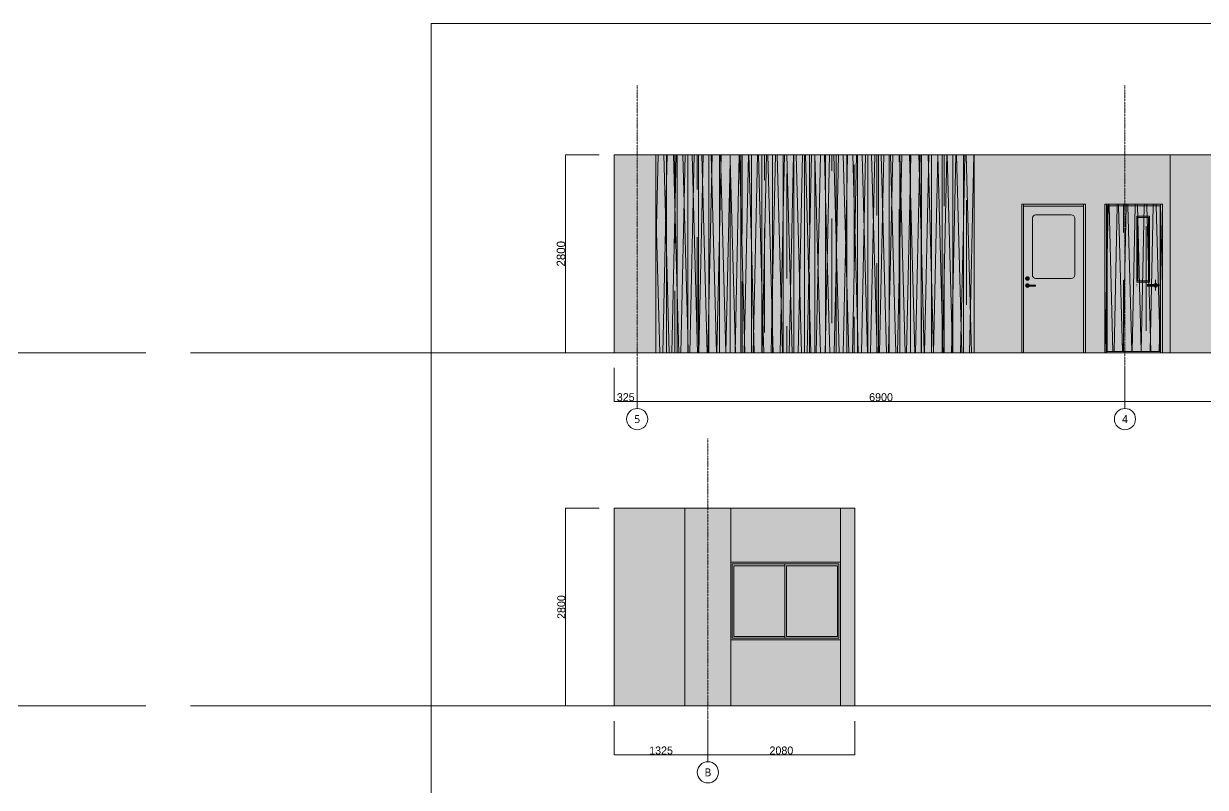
# Model space of a CAD drawing. Header units: millimetres. Extents: x -376000 to 292178, y -193032 to 188048.
# Drawn here: x -275866 to -259148, y -157459 to -146650 of the extents above; entities that cross this region are included whole.
import ezdxf

# ---------------------------------------------------------------- set-up
doc = ezdxf.new("R2010")
doc.units = ezdxf.units.MM
doc.header["$PDMODE"] = 1
doc.header["$PDSIZE"] = -2
doc.linetypes.add('ラインタイプ-6', pattern=[5.291531, 3.175, -1.058062, 0.352704, -0.705764])
doc.linetypes.add('芯', pattern=[3.174919, 1.905, -0.634837, 0.211623, -0.423459])
for name, color, linetype, lineweight in [('00_一般', 7, 'Continuous', 5), ('02_既存平面-内部建具・サッシ', 7, 'Continuous', 18), ('07_文字・記号', 7, 'Continuous', 9), ('_平面図（新設） (2D)', 7, 'Continuous', 5), ('一般', 7, 'Continuous', 5), ('寸法', 7, 'Continuous', 5)]:
    doc.layers.add(name, color=color, linetype=linetype, lineweight=lineweight)
for name, color, linetype, lineweight, true_color in [('02_0.25', 1, 'Continuous', 25, 0xff0000), ('04_0.10', 7, 'Continuous', 9, 0x0099ff), ('06一点鎖線', 7, 'ラインタイプ-6', 9, 0x9999ff)]:
    doc.layers.add(name, color=color, linetype=linetype, lineweight=lineweight, true_color=true_color)
doc.styles.add('Hiragino Kaku Gothic Pro W3', font='', dxfattribs={"bigfont": 'Hiragino Kaku Gothic Pro W3'})
doc.styles.add('Hiragino Sans W3', font='', dxfattribs={"bigfont": 'Hiragino Sans W3'})
doc.styles.add('Yu Gothic UI Semilight', font='Yu Gothic UI Semilight.ttf')
doc.styles.get('Hiragino Kaku Gothic Pro W3').set_extended_font_data('Hiragino Kaku Gothic Pro W3')
doc.styles.get('Hiragino Sans W3').set_extended_font_data('Hiragino Sans W3')
doc.dimstyles.new('建具表寸法', dxfattribs={"dimtxt": 161.781684, "dimasz": 0.199988, "dimexe": 0, "dimexo": 0.3, "dimgap": 0.005, "dimtad": 1, "dimdsep": 46, "dimtxsty": 'Hiragino Sans W3', "dimblk": 'DOT', "dimblk1": 'DOT', "dimblk2": 'DOT', "dimcen": 0, "dimazin": 0, "dimtfac": 1, "dimtix": 1, "dimtmove": 0, "dimatfit": 0, "dimldrblk": 'VW_FILLEDARROW', "dimfxl": 1, "dimfrac": 2, "dimtolj": 1, "dimarcsym": 0})
pattern_1 = [(91.554305, (0, 0), (129.37061, 153.983275), []), (90, (680.5, 445.5), (317.5, 762), [1481.6667, -673.5948]), (88.757476, (346.78, 21.5), (124.20722, -159.517363), [])]

# ---------------------------------------------------------------- blocks, each defined once
blk = doc.blocks.new('グループ-576')
at = {"layer": '04_0.10', "linetype": 'Continuous', "lineweight": 0, "true_color": 0xf8f8ef}
blk.add_hatch(color=7, dxfattribs=at).paths.add_polyline_path([(-432, 975), (418, 975), (418, -1100), (-432, -1100)])
at = {"layer": '04_0.10', "linetype": 'Continuous', "lineweight": 0, "true_color": 0xd9e6cf}
h = blk.add_hatch(color=254, dxfattribs=at)
edge = h.paths.add_edge_path()
edge.add_arc((243, 0), 50, 270, 360, ccw=False)
edge.add_line((243, -50), (-257, -50))
edge.add_arc((-257, 0), 50, 180, 270, ccw=False)
edge.add_line((-307, 0), (-307, 800))
edge.add_arc((-257, 800), 50, 90, 180, ccw=False)
edge.add_line((-257, 850), (243, 850))
edge.add_arc((243, 800), 50, 0, 90, ccw=False)
edge.add_line((293, 800), (293, 0))
at = {"layer": '04_0.10', "linetype": 'Continuous', "lineweight": 0}
for points in [[(-389, -28), (-388, -28), (-386, -27), (-385, -26), (-383, -26), (-382, -25), (-380, -25), (-378, -25), (-377, -25), (-375, -25), (-373, -25), (-372, -25), (-370, -26), (-369, -26), (-367, -27), (-366, -28), (-364, -28), (-363, -29), (-361, -30), (-360, -31), (-359, -32), (-358, -33), (-357, -35), (-356, -36), (-355, -38), (-354, -39), (-353, -40), (-353, -42), (-352, -44), (-352, -45), (-352, -47), (-352, -48), (-351, -50), (-352, -52), (-352, -53), (-352, -55), (-352, -56), (-353, -58), (-353, -60), (-354, -61), (-355, -63), (-356, -64), (-357, -65), (-358, -67), (-359, -68), (-360, -69), (-361, -70), (-363, -71), (-364, -72), (-366, -72), (-367, -73), (-369, -74), (-370, -74), (-372, -75), (-373, -75), (-375, -75), (-377, -75), (-378, -75), (-380, -75), (-382, -75), (-383, -74), (-385, -74), (-386, -73), (-388, -72), (-389, -72), (-391, -71), (-392, -70), (-393, -69), (-395, -68), (-396, -67), (-397, -65), (-398, -64), (-399, -63), (-399, -61), (-400, -60), (-401, -58), (-401, -56), (-402, -55), (-402, -53), (-402, -52), (-402, -50), (-402, -48), (-402, -47), (-402, -45), (-401, -44), (-401, -42), (-400, -40), (-399, -39), (-399, -38), (-398, -36), (-397, -35), (-396, -33), (-395, -32), (-393, -31), (-392, -30), (-391, -29)], [(-389, -128), (-388, -128), (-386, -127), (-385, -126), (-383, -126), (-382, -125), (-380, -125), (-378, -125), (-377, -125), (-375, -125), (-373, -125), (-372, -125), (-370, -126), (-369, -126), (-367, -127), (-366, -128), (-364, -128), (-363, -129), (-361, -130), (-360, -131), (-359, -132), (-358, -133), (-357, -135), (-356, -136), (-355, -137), (-354, -139), (-353, -140), (-353, -142), (-352, -144), (-352, -145), (-352, -147), (-352, -148), (-351, -150), (-352, -152), (-352, -153), (-352, -155), (-352, -156), (-353, -158), (-353, -160), (-354, -161), (-355, -162), (-356, -164), (-357, -165), (-358, -167), (-359, -168), (-360, -169), (-361, -170), (-363, -171), (-364, -172), (-366, -172), (-367, -173), (-369, -174), (-370, -174), (-372, -175), (-373, -175), (-375, -175), (-377, -175), (-378, -175), (-380, -175), (-382, -175), (-383, -174), (-385, -174), (-386, -173), (-388, -172), (-389, -172), (-391, -171), (-392, -170), (-393, -169), (-395, -168), (-396, -167), (-397, -165), (-398, -164), (-399, -162), (-399, -161), (-400, -160), (-401, -158), (-401, -156), (-402, -155), (-402, -153), (-402, -152), (-402, -150), (-402, -148), (-402, -147), (-402, -145), (-401, -144), (-401, -142), (-400, -140), (-399, -139), (-399, -137), (-398, -136), (-397, -135), (-396, -133), (-395, -132), (-393, -131), (-392, -130), (-391, -129)]]:
    blk.add_hatch(color=254, dxfattribs=at).paths.add_polyline_path(points)
h = blk.add_hatch(color=254, dxfattribs=at)
edge = h.paths.add_edge_path()
edge.add_arc((-384, -150), 7, 89.322, 270.678, ccw=False)
edge.add_line((-384, -143), (-264, -143))
edge.add_line((-264, -143), (-264, -157))
edge.add_line((-264, -157), (-384, -157))
at = {"layer": '04_0.10', "color": 7, "linetype": 'Continuous', "lineweight": 5, "flags": 128}
blk.add_lwpolyline([(-432, 975), (418, 975), (418, -1100), (-432, -1100)], close=True, dxfattribs=at)
at = {"layer": '04_0.10', "color": 251, "flags": 128}
for points in [[(-432, 975), (418, 975), (418, -1100), (-432, -1100)], [(-379, -38), (-374, -38), (-374, -63), (-379, -63)]]:
    blk.add_lwpolyline(points, close=True, dxfattribs=at)
for points in [[(293, 0, -0.414214), (243, -50), (-257, -50, -0.414214), (-307, 0), (-307, 800, -0.414214), (-257, 850), (243, 850, -0.414214), (293, 800)], [(-384, -157, -1.011905), (-384, -143), (-264, -143), (-264, -157)]]:
    blk.add_lwpolyline(points, format="xyb", close=True, dxfattribs=at)
at = {"layer": '04_0.10', "color": 251}
for points in [[(-389, -28), (-384, -25), (-370, -25), (-358, -32), (-351, -43), (-351, -57), (-358, -68), (-370, -75), (-384, -75), (-395, -68), (-402, -57), (-402, -43), (-395, -32), (-389, -28)], [(-389, -128), (-384, -125), (-370, -125), (-358, -132), (-351, -143), (-351, -157), (-358, -168), (-370, -175), (-384, -175), (-395, -168), (-402, -157), (-402, -143), (-395, -132), (-389, -128)]]:
    blk.add_open_spline(points, degree=2, dxfattribs=at)
blk = doc.blocks.new('グループ-577')
at = {"layer": '04_0.10', "color": 251}
blk.add_blockref('グループ-576', (0, 0), dxfattribs=at)
blk = doc.blocks.new('WD_900×2150_Wood')
at = {"layer": '04_0.10', "linetype": 'Continuous', "lineweight": 0, "true_color": 0xf8f8ef, "transparency": 33554687}
for points in [[(-457, 1000), (-432, 1000), (-432, -1100), (-457, -1100)], [(-432, 1000), (418, 1000), (418, 975), (-432, 975)], [(418, 1000), (443, 1000), (443, -1100), (418, -1100)]]:
    blk.add_hatch(color=7, dxfattribs=at).paths.add_polyline_path(points)
at = {"layer": '04_0.10', "color": 7, "linetype": 'Continuous', "lineweight": 5, "transparency": 33554687, "flags": 128}
for points in [[(-457, 1000), (-432, 1000), (-432, -1100), (-457, -1100)], [(-432, 1000), (418, 1000), (418, 975), (-432, 975)], [(418, 1000), (443, 1000), (443, -1100), (418, -1100)]]:
    blk.add_lwpolyline(points, close=True, dxfattribs=at)
at = {"layer": '04_0.10', "color": 7}
blk.add_blockref('グループ-577', (0, 0), dxfattribs=at)
blk = doc.blocks.new('グループ-578')
at = {"layer": '一般', "color": 7, "linetype": '芯', "lineweight": 9, "transparency": 33554687}
for p, q in [((-259852, -150428), (-259852, -150278)), ((-259927, -150353), (-259777, -150353))]:
    blk.add_line(p, q, dxfattribs=at)
blk = doc.blocks.new('グループ-15-1')
at = {"layer": '04_0.10', "linetype": 'Continuous', "lineweight": 0, "true_color": 0xbbbbbb, "transparency": 33554687}
blk.add_hatch(color=9, dxfattribs=at).paths.add_polyline_path([(-1790, -3350), (-1789, -3349), (-1788, -3348), (-1786, -3348), (-1784, -3347), (-1783, -3347), (-1781, -3347), (-1780, -3347), (-1778, -3347), (-1776, -3347), (-1775, -3347), (-1773, -3347), (-1772, -3347), (-1770, -3348), (-1768, -3348), (-1767, -3349), (-1765, -3350), (-1764, -3351), (-1763, -3352), (-1761, -3353), (-1760, -3354), (-1759, -3355), (-1758, -3356), (-1757, -3358), (-1756, -3359), (-1756, -3360), (-1755, -3362), (-1754, -3363), (-1754, -3365), (-1753, -3367), (-1753, -3368), (-1753, -3370), (-1753, -3372), (-1753, -3373), (-1753, -3375), (-1753, -3376), (-1754, -3378), (-1754, -3380), (-1755, -3381), (-1756, -3383), (-1756, -3384), (-1757, -3385), (-1758, -3387), (-1759, -3388), (-1760, -3389), (-1761, -3390), (-1763, -3391), (-1764, -3392), (-1765, -3393), (-1767, -3394), (-1768, -3395), (-1770, -3395), (-1772, -3396), (-1773, -3396), (-1775, -3396), (-1776, -3396), (-1778, -3397), (-1780, -3396), (-1781, -3396), (-1783, -3396), (-1784, -3396), (-1786, -3395), (-1788, -3395), (-1789, -3394), (-1790, -3393), (-1792, -3392), (-1793, -3391), (-1795, -3390), (-1796, -3389), (-1797, -3388), (-1798, -3387), (-1799, -3385), (-1800, -3384), (-1800, -3383), (-1801, -3381), (-1802, -3380), (-1802, -3378), (-1803, -3376), (-1803, -3375), (-1803, -3373), (-1803, -3372), (-1803, -3370), (-1803, -3368), (-1803, -3367), (-1802, -3365), (-1802, -3363), (-1801, -3362), (-1800, -3360), (-1800, -3359), (-1799, -3358), (-1798, -3356), (-1797, -3355), (-1796, -3354), (-1795, -3353), (-1793, -3352), (-1792, -3351)])
h = blk.add_hatch(color=9, dxfattribs=at)
edge = h.paths.add_edge_path()
edge.add_arc((-1800, -3380), 3, 180, 270, ccw=False)
edge.add_line((-1803, -3380), (-1803, -3363))
edge.add_arc((-1800, -3363), 3, 90, 180, ccw=False)
edge.add_line((-1800, -3360), (-1666, -3360))
edge.add_arc((-1666, -3363), 3, 0, 90, ccw=False)
edge.add_line((-1663, -3363), (-1663, -3380))
edge.add_arc((-1666, -3380), 3, 270, 360, ccw=False)
edge.add_line((-1666, -3383), (-1800, -3383))
at = {"layer": '00_一般', "color": 251, "lineweight": 5, "transparency": 33554687}
for p, q in [((-1515, -3360), (-1512, -3360)), ((-1512, -3383), (-1515, -3383)), ((-1512, -3360), (-1512, -3363)), ((-1512, -3380), (-1512, -3383))]:
    blk.add_line(p, q, dxfattribs=at)
at = {"layer": '04_0.10', "color": 251, "transparency": 33554687, "flags": 128}
blk.add_lwpolyline([(-1800, -3383, -0.414214), (-1803, -3380), (-1803, -3363, -0.414214), (-1800, -3360), (-1666, -3360, -0.414214), (-1663, -3363), (-1663, -3380, -0.414214), (-1666, -3383)], format="xyb", close=True, dxfattribs=at)
at = {"layer": '04_0.10', "color": 251}
blk.add_open_spline([(-1790, -3350), (-1785, -3347), (-1771, -3347), (-1760, -3353), (-1753, -3365), (-1753, -3378), (-1760, -3390), (-1771, -3397), (-1785, -3397), (-1796, -3390), (-1803, -3378), (-1803, -3365), (-1796, -3353), (-1790, -3350)], degree=2, dxfattribs=at)
blk = doc.blocks.new('グループ-579')
at = {"layer": '04_0.10', "linetype": 'Continuous', "lineweight": 0, "true_color": 0xeee9cc, "transparency": 33554687}
for points in [[(-260546, -149207), (-260571, -149207), (-260571, -151307), (-260546, -151307)], [(-260546, -149207), (-259781, -149207), (-259781, -149227), (-260546, -149227)], [(-259788, -151288), (-259788, -149227), (-260538, -149227), (-260538, -151288)], [(-259756, -149207), (-259781, -149207), (-259781, -151307), (-259756, -151307)]]:
    blk.add_hatch(color=254, dxfattribs=at).paths.add_polyline_path(points)
at = {"layer": '04_0.10', "linetype": 'Continuous', "lineweight": 5, "true_color": 0xccbb66, "transparency": 33554687}
h = blk.add_hatch(dxfattribs=at)
h.set_pattern_fill('木目縦（薄茶）-2', color=43, style=0, pattern_type=2)
h.set_pattern_definition(pattern_1)
h.paths.add_polyline_path([(-260546, -149207), (-260571, -149207), (-260571, -151307), (-260546, -151307)])
h = blk.add_hatch(dxfattribs=at)
h.set_pattern_fill('木目縦（薄茶）-2', color=43, style=0, pattern_type=2)
h.set_pattern_definition(pattern_1)
h.paths.add_polyline_path([(-260546, -149207), (-259781, -149207), (-259781, -149227), (-260546, -149227)])
h = blk.add_hatch(dxfattribs=at)
h.set_pattern_fill('木目縦（薄茶）-2', color=43, style=0, pattern_type=2)
h.set_pattern_definition(pattern_1)
h.paths.add_polyline_path([(-259788, -151288), (-259788, -149227), (-260538, -149227), (-260538, -151288)])
h = blk.add_hatch(dxfattribs=at)
h.set_pattern_fill('木目縦（薄茶）-2', color=43, style=0, pattern_type=2)
h.set_pattern_definition(pattern_1)
h.paths.add_polyline_path([(-259756, -149207), (-259781, -149207), (-259781, -151307), (-259756, -151307)])
at = {"layer": '04_0.10', "linetype": 'Continuous', "lineweight": 0, "true_color": 0xe6ffe6}
blk.add_hatch(color=7, dxfattribs=at).paths.add_polyline_path([(-260103, -149392), (-259953, -149392), (-259953, -150292), (-260103, -150292)])
at = {"layer": '04_0.10', "color": 251, "transparency": 33554687, "flags": 128}
for points in [[(-260546, -149207), (-260571, -149207), (-260571, -151307), (-260546, -151307)], [(-260546, -149207), (-259781, -149207), (-259781, -149227), (-260546, -149227)], [(-259756, -149207), (-259781, -149207), (-259781, -151307), (-259756, -151307)]]:
    blk.add_lwpolyline(points, close=True, dxfattribs=at)
at = {"layer": '04_0.10', "color": 7, "linetype": 'Continuous', "lineweight": 15, "transparency": 33554687, "flags": 128}
blk.add_lwpolyline([(-259788, -151288), (-259788, -149227), (-260538, -149227), (-260538, -151288)], close=True, dxfattribs=at)
at = {"layer": '04_0.10', "color": 251, "flags": 128}
blk.add_lwpolyline([(-260103, -149392), (-259953, -149392), (-259953, -150292), (-260103, -150292)], close=True, dxfattribs=at)
at = {"layer": '一般', "color": 7, "lineweight": 5, "flags": 128}
blk.add_lwpolyline([(-260118, -149377), (-259938, -149377), (-259938, -150307), (-260118, -150307)], close=True, dxfattribs=at)
at = {"layer": '04_0.10', "color": 7, "transparency": 33554687, "xscale": -1}
blk.add_blockref('グループ-15-1', (-261630, -146982), dxfattribs=at)
at = {"layer": '一般', "color": 7, "transparency": 33554687}
blk.add_blockref('グループ-578', (0, 0), dxfattribs=at)
blk = doc.blocks.new('グループ-582')
at = {"layer": '04_0.10', "linetype": 'Continuous', "lineweight": 0, "true_color": 0xdddddd}
blk.add_hatch(color=254, dxfattribs=at).paths.add_polyline_path([(-265861, -154272), (-264311, -154272), (-264311, -155372), (-265861, -155372)])
at = {"layer": '04_0.10', "linetype": 'Continuous', "lineweight": 0, "true_color": 0xe6ffe6}
for points in [[(-265819, -154322), (-265096, -154322), (-265096, -155322), (-265819, -155322)], [(-265075, -154322), (-264353, -154322), (-264353, -155322), (-265075, -155322)]]:
    blk.add_hatch(color=7, dxfattribs=at).paths.add_polyline_path(points)
at = {"layer": '04_0.10', "color": 251}
for p, q in [((-265840, -154297), (-265840, -155347)), ((-265840, -154297), (-264332, -154297)), ((-265096, -155347), (-265096, -154297)), ((-264332, -154297), (-264332, -155347)), ((-264311, -154272), (-264311, -155372)), ((-265840, -155347), (-264332, -155347))]:
    blk.add_line(p, q, dxfattribs=at)
at = {"layer": '04_0.10', "color": 251, "flags": 128}
for points in [[(-265861, -154272), (-264311, -154272), (-264311, -155372), (-265861, -155372)], [(-265819, -154322), (-265096, -154322), (-265096, -155322), (-265819, -155322)], [(-265075, -154322), (-264353, -154322), (-264353, -155322), (-265075, -155322)]]:
    blk.add_lwpolyline(points, close=True, dxfattribs=at)
blk = doc.blocks.new('_Dot')
at = {"color": 0, "linetype": 'ByBlock', "lineweight": -2}
blk.add_line((-0.5, 0), (-1, 0), dxfattribs=at)
at = {"color": 0, "linetype": 'ByBlock', "const_width": 0.5}
blk.add_lwpolyline([(-0.25, 0, 1), (0.25, 0, 1)], format="xyb", close=True, dxfattribs=at)
blk = doc.blocks.new('*D871')
at = {"layer": 'Defpoints', "color": 0}
for p in [(-260286, -151521), (-253386, -151521), (-253386, -151997)]:
    blk.add_point(p, dxfattribs=at)
at = {"layer": '寸法', "color": 0, "lineweight": -2}
for p, q in [((-260286, -151522), (-260286, -151997)), ((-253386, -151522), (-253386, -151997)), ((-260274, -151997), (-253398, -151997))]:
    blk.add_line(p, q, dxfattribs=at)
at = {"layer": '寸法', "color": 0, "lineweight": -2, "xscale": 11.999267578125, "yscale": 11.999267578125, "zscale": 11.999267578125, "rotation": 180}
blk.add_blockref('_Dot', (-260286, -151997), dxfattribs=at)
at = {"layer": '寸法', "color": 0, "lineweight": -2, "xscale": 11.999267578125, "yscale": 11.999267578125, "zscale": 11.999267578125}
blk.add_blockref('_Dot', (-253386, -151997), dxfattribs=at)
at = {"layer": '寸法', "color": 0, "insert": (-256836, -151938), "char_height": 113.2, "attachment_point": 5, "style": 'Hiragino Kaku Gothic Pro W3'}
blk.add_mtext('\\A1;6900', dxfattribs=at)
blk = doc.blocks.new('VW_FILLEDARROW')
at = {"color": 0, "linetype": 'Continuous', "lineweight": 5, "transparency": 16777216, "flags": 128}
blk.add_lwpolyline([(-161.3, 43.2), (0, 0), (-161.3, -43.2)], close=True, dxfattribs=at)
blk = doc.blocks.new('*D872')
at = {"layer": 'Defpoints', "color": 0}
for p in [(-267186, -151521), (-260286, -151521), (-260286, -151997)]:
    blk.add_point(p, dxfattribs=at)
at = {"layer": '寸法', "color": 0, "lineweight": -2}
for p, q in [((-267186, -151522), (-267186, -151997)), ((-260286, -151522), (-260286, -151997)), ((-267174, -151997), (-260298, -151997))]:
    blk.add_line(p, q, dxfattribs=at)
at = {"layer": '寸法', "color": 0, "lineweight": -2, "xscale": 11.999267578125, "yscale": 11.999267578125, "zscale": 11.999267578125, "rotation": 180}
blk.add_blockref('_Dot', (-267186, -151997), dxfattribs=at)
at = {"layer": '寸法', "color": 0, "lineweight": -2, "xscale": 11.999267578125, "yscale": 11.999267578125, "zscale": 11.999267578125}
blk.add_blockref('_Dot', (-260286, -151997), dxfattribs=at)
at = {"layer": '寸法', "color": 0, "insert": (-263736, -151938), "char_height": 113.2, "attachment_point": 5, "style": 'Hiragino Kaku Gothic Pro W3'}
blk.add_mtext('\\A1;6900', dxfattribs=at)
blk = doc.blocks.new('*D873')
at = {"layer": 'Defpoints', "color": 0}
for p in [(-267511, -151521), (-267186, -151521), (-267186, -151997)]:
    blk.add_point(p, dxfattribs=at)
at = {"layer": '寸法', "color": 0, "lineweight": -2}
for p, q in [((-267511, -151522), (-267511, -151997)), ((-267186, -151522), (-267186, -151997)), ((-267499, -151997), (-267198, -151997))]:
    blk.add_line(p, q, dxfattribs=at)
at = {"layer": '寸法', "color": 0, "lineweight": -2, "xscale": 11.999267578125, "yscale": 11.999267578125, "zscale": 11.999267578125, "rotation": 180}
blk.add_blockref('_Dot', (-267511, -151997), dxfattribs=at)
at = {"layer": '寸法', "color": 0, "lineweight": -2, "xscale": 11.999267578125, "yscale": 11.999267578125, "zscale": 11.999267578125}
blk.add_blockref('_Dot', (-267186, -151997), dxfattribs=at)
at = {"layer": '寸法', "color": 0, "insert": (-267348, -151938), "char_height": 113.2, "attachment_point": 5, "style": 'Hiragino Kaku Gothic Pro W3'}
blk.add_mtext('\\A1;325', dxfattribs=at)
blk = doc.blocks.new('*D874')
at = {"layer": 'Defpoints', "color": 0}
for p in [(-266186, -156521), (-264106, -156521), (-264106, -156997)]:
    blk.add_point(p, dxfattribs=at)
at = {"layer": '寸法', "color": 0, "lineweight": -2}
for p, q in [((-266186, -156522), (-266186, -156997)), ((-264106, -156522), (-264106, -156997)), ((-266174, -156997), (-264118, -156997))]:
    blk.add_line(p, q, dxfattribs=at)
at = {"layer": '寸法', "color": 0, "lineweight": -2, "xscale": 11.999267578125, "yscale": 11.999267578125, "zscale": 11.999267578125, "rotation": 180}
blk.add_blockref('_Dot', (-266186, -156997), dxfattribs=at)
at = {"layer": '寸法', "color": 0, "lineweight": -2, "xscale": 11.999267578125, "yscale": 11.999267578125, "zscale": 11.999267578125}
blk.add_blockref('_Dot', (-264106, -156997), dxfattribs=at)
at = {"layer": '寸法', "color": 0, "insert": (-265146, -156938), "char_height": 113.2, "attachment_point": 5, "style": 'Hiragino Kaku Gothic Pro W3'}
blk.add_mtext('\\A1;2080', dxfattribs=at)
blk = doc.blocks.new('*D875')
at = {"layer": 'Defpoints', "color": 0}
for p in [(-267511, -156521), (-266186, -156521), (-266186, -156997)]:
    blk.add_point(p, dxfattribs=at)
at = {"layer": '寸法', "color": 0, "lineweight": -2}
for p, q in [((-267511, -156522), (-267511, -156997)), ((-266186, -156522), (-266186, -156997)), ((-267499, -156997), (-266198, -156997))]:
    blk.add_line(p, q, dxfattribs=at)
at = {"layer": '寸法', "color": 0, "lineweight": -2, "xscale": 11.999267578125, "yscale": 11.999267578125, "zscale": 11.999267578125, "rotation": 180}
blk.add_blockref('_Dot', (-267511, -156997), dxfattribs=at)
at = {"layer": '寸法', "color": 0, "lineweight": -2, "xscale": 11.999267578125, "yscale": 11.999267578125, "zscale": 11.999267578125}
blk.add_blockref('_Dot', (-266186, -156997), dxfattribs=at)
at = {"layer": '寸法', "color": 0, "insert": (-266848, -156938), "char_height": 113.2, "attachment_point": 5, "style": 'Hiragino Kaku Gothic Pro W3'}
blk.add_mtext('\\A1;1325', dxfattribs=at)
blk = doc.blocks.new('*D883')
at = {"layer": 'Defpoints', "color": 0}
for p in [(-267725, -148507), (-268200, -151307), (-267725, -151307)]:
    blk.add_point(p, dxfattribs=at)
at = {"layer": '寸法', "color": 0, "lineweight": -2}
for p, q in [((-267725, -148507), (-268200, -148507)), ((-268200, -148519), (-268200, -151295)), ((-267725, -151307), (-268200, -151307))]:
    blk.add_line(p, q, dxfattribs=at)
at = {"layer": '寸法', "color": 0, "lineweight": -2, "xscale": 11.999267578125, "yscale": 11.999267578125, "zscale": 11.999267578125}
for p, rotation in [((-268200, -148507), 90), ((-268200, -151307), 270)]:
    blk.add_blockref('_Dot', p, dxfattribs=dict(at, rotation=rotation))
at = {"layer": '寸法', "color": 0, "insert": (-268263, -149907), "char_height": 121.3, "attachment_point": 5, "rotation": 90, "style": 'Hiragino Kaku Gothic Pro W3'}
blk.add_mtext('\\A1;2800', dxfattribs=at)
blk = doc.blocks.new('*D885')
at = {"layer": 'Defpoints', "color": 0}
for p in [(-267725, -153507), (-268200, -156307), (-267725, -156307)]:
    blk.add_point(p, dxfattribs=at)
at = {"layer": '寸法', "color": 0, "lineweight": -2}
for p, q in [((-267725, -153507), (-268200, -153507)), ((-268200, -153519), (-268200, -156295)), ((-267725, -156307), (-268200, -156307))]:
    blk.add_line(p, q, dxfattribs=at)
at = {"layer": '寸法', "color": 0, "lineweight": -2, "xscale": 11.999267578125, "yscale": 11.999267578125, "zscale": 11.999267578125}
for p, rotation in [((-268200, -153507), 90), ((-268200, -156307), 270)]:
    blk.add_blockref('_Dot', p, dxfattribs=dict(at, rotation=rotation))
at = {"layer": '寸法', "color": 0, "insert": (-268259, -154907), "char_height": 113.2, "attachment_point": 5, "rotation": 90, "style": 'Hiragino Kaku Gothic Pro W3'}
blk.add_mtext('\\A1;2800', dxfattribs=at)
blk = doc.blocks.new('平面図（新設） (2D)')
at = {"layer": '02_0.25', "linetype": 'Continuous', "lineweight": 0}
for points in [[(-242595.621, -151307.171), (-267510.621, -151307.171), (-267510.621, -148507.171), (-242595.621, -148507.171)], [(-265860.621, -153507.171), (-264310.621, -153507.171), (-264310.621, -156307.171), (-265860.621, -156307.171)]]:
    blk.add_hatch(color=255, dxfattribs=at).paths.add_polyline_path(points)
at = {"layer": '04_0.10', "linetype": 'Continuous', "lineweight": 0, "true_color": 0xeee9cc, "transparency": 33554687}
for points in [[(-266770.621, -148507.171), (-266920.621, -148507.171), (-266920.621, -151307.171), (-266770.621, -151307.171)], [(-266620.621, -148507.171), (-266770.621, -148507.171), (-266770.621, -151307.171), (-266620.621, -151307.171)], [(-266470.621, -148507.171), (-266620.621, -148507.171), (-266620.621, -151307.171), (-266470.621, -151307.171)], [(-266320.621, -148507.171), (-266470.621, -148507.171), (-266470.621, -151307.171), (-266320.621, -151307.171)], [(-266170.621, -148507.171), (-266320.621, -148507.171), (-266320.621, -151307.171), (-266170.621, -151307.171)], [(-266020.621, -148507.171), (-266170.621, -148507.171), (-266170.621, -151307.171), (-266020.621, -151307.171)], [(-265870.621, -148507.171), (-266020.621, -148507.171), (-266020.621, -151307.171), (-265870.621, -151307.171)], [(-265720.621, -148507.171), (-265870.621, -148507.171), (-265870.621, -151307.171), (-265720.621, -151307.171)], [(-265570.621, -148507.171), (-265720.621, -148507.171), (-265720.621, -151307.171), (-265570.621, -151307.171)], [(-265420.621, -148507.171), (-265570.621, -148507.171), (-265570.621, -151307.171), (-265420.621, -151307.171)], [(-265270.621, -148507.171), (-265420.621, -148507.171), (-265420.621, -151307.171), (-265270.621, -151307.171)], [(-265120.621, -148507.171), (-265270.621, -148507.171), (-265270.621, -151307.171), (-265120.621, -151307.171)], [(-264970.621, -148507.171), (-265120.621, -148507.171), (-265120.621, -151307.171), (-264970.621, -151307.171)], [(-264820.621, -148507.171), (-264970.621, -148507.171), (-264970.621, -151307.171), (-264820.621, -151307.171)], [(-264670.621, -148507.171), (-264820.621, -148507.171), (-264820.621, -151307.171), (-264670.621, -151307.171)], [(-264520.621, -148507.171), (-264670.621, -148507.171), (-264670.621, -151307.171), (-264520.621, -151307.171)], [(-264370.621, -148507.171), (-264520.621, -148507.171), (-264520.621, -151307.171), (-264370.621, -151307.171)], [(-264220.621, -148507.171), (-264370.621, -148507.171), (-264370.621, -151307.171), (-264220.621, -151307.171)], [(-264070.621, -148507.171), (-264220.621, -148507.171), (-264220.621, -151307.171), (-264070.621, -151307.171)], [(-263920.621, -148507.171), (-264070.621, -148507.171), (-264070.621, -151307.171), (-263920.621, -151307.171)], [(-263770.621, -148507.171), (-263920.621, -148507.171), (-263920.621, -151307.171), (-263770.621, -151307.171)], [(-263620.621, -148507.171), (-263770.621, -148507.171), (-263770.621, -151307.171), (-263620.621, -151307.171)], [(-263470.621, -148507.171), (-263620.621, -148507.171), (-263620.621, -151307.171), (-263470.621, -151307.171)], [(-263320.621, -148507.171), (-263470.621, -148507.171), (-263470.621, -151307.171), (-263320.621, -151307.171)], [(-263170.621, -148507.171), (-263320.621, -148507.171), (-263320.621, -151307.171), (-263170.621, -151307.171)], [(-263020.621, -148507.171), (-263170.621, -148507.171), (-263170.621, -151307.171), (-263020.621, -151307.171)], [(-262870.621, -148507.171), (-263020.621, -148507.171), (-263020.621, -151307.171), (-262870.621, -151307.171)], [(-262720.621, -148507.171), (-262870.621, -148507.171), (-262870.621, -151307.171), (-262720.621, -151307.171)], [(-262570.621, -148507.171), (-262720.621, -148507.171), (-262720.621, -151307.171), (-262570.621, -151307.171)], [(-262420.621, -148507.171), (-262570.621, -148507.171), (-262570.621, -151307.171), (-262420.621, -151307.171)]]:
    blk.add_hatch(color=254, dxfattribs=at).paths.add_polyline_path(points)
at = {"layer": '04_0.10', "linetype": 'Continuous', "lineweight": 5, "true_color": 0xccbb66, "transparency": 33554687}
h = blk.add_hatch(dxfattribs=at)
h.set_pattern_fill('木目縦（薄茶）-2', color=43, style=0, pattern_type=2)
h.set_pattern_definition(pattern_1)
h.paths.add_polyline_path([(-266770.621, -148507.171), (-266920.621, -148507.171), (-266920.621, -151307.171), (-266770.621, -151307.171)])
h = blk.add_hatch(dxfattribs=at)
h.set_pattern_fill('木目縦（薄茶）-2', color=43, style=0, pattern_type=2)
h.set_pattern_definition(pattern_1)
h.paths.add_polyline_path([(-266620.621, -148507.171), (-266770.621, -148507.171), (-266770.621, -151307.171), (-266620.621, -151307.171)])
h = blk.add_hatch(dxfattribs=at)
h.set_pattern_fill('木目縦（薄茶）-2', color=43, style=0, pattern_type=2)
h.set_pattern_definition(pattern_1)
h.paths.add_polyline_path([(-266470.621, -148507.171), (-266620.621, -148507.171), (-266620.621, -151307.171), (-266470.621, -151307.171)])
h = blk.add_hatch(dxfattribs=at)
h.set_pattern_fill('木目縦（薄茶）-2', color=43, style=0, pattern_type=2)
h.set_pattern_definition(pattern_1)
h.paths.add_polyline_path([(-266320.621, -148507.171), (-266470.621, -148507.171), (-266470.621, -151307.171), (-266320.621, -151307.171)])
h = blk.add_hatch(dxfattribs=at)
h.set_pattern_fill('木目縦（薄茶）-2', color=43, style=0, pattern_type=2)
h.set_pattern_definition(pattern_1)
h.paths.add_polyline_path([(-266170.621, -148507.171), (-266320.621, -148507.171), (-266320.621, -151307.171), (-266170.621, -151307.171)])
h = blk.add_hatch(dxfattribs=at)
h.set_pattern_fill('木目縦（薄茶）-2', color=43, style=0, pattern_type=2)
h.set_pattern_definition(pattern_1)
h.paths.add_polyline_path([(-266020.621, -148507.171), (-266170.621, -148507.171), (-266170.621, -151307.171), (-266020.621, -151307.171)])
h = blk.add_hatch(dxfattribs=at)
h.set_pattern_fill('木目縦（薄茶）-2', color=43, style=0, pattern_type=2)
h.set_pattern_definition(pattern_1)
h.paths.add_polyline_path([(-265870.621, -148507.171), (-266020.621, -148507.171), (-266020.621, -151307.171), (-265870.621, -151307.171)])
h = blk.add_hatch(dxfattribs=at)
h.set_pattern_fill('木目縦（薄茶）-2', color=43, style=0, pattern_type=2)
h.set_pattern_definition(pattern_1)
h.paths.add_polyline_path([(-265720.621, -148507.171), (-265870.621, -148507.171), (-265870.621, -151307.171), (-265720.621, -151307.171)])
h = blk.add_hatch(dxfattribs=at)
h.set_pattern_fill('木目縦（薄茶）-2', color=43, style=0, pattern_type=2)
h.set_pattern_definition(pattern_1)
h.paths.add_polyline_path([(-265570.621, -148507.171), (-265720.621, -148507.171), (-265720.621, -151307.171), (-265570.621, -151307.171)])
h = blk.add_hatch(dxfattribs=at)
h.set_pattern_fill('木目縦（薄茶）-2', color=43, style=0, pattern_type=2)
h.set_pattern_definition(pattern_1)
h.paths.add_polyline_path([(-265420.621, -148507.171), (-265570.621, -148507.171), (-265570.621, -151307.171), (-265420.621, -151307.171)])
h = blk.add_hatch(dxfattribs=at)
h.set_pattern_fill('木目縦（薄茶）-2', color=43, style=0, pattern_type=2)
h.set_pattern_definition(pattern_1)
h.paths.add_polyline_path([(-265270.621, -148507.171), (-265420.621, -148507.171), (-265420.621, -151307.171), (-265270.621, -151307.171)])
h = blk.add_hatch(dxfattribs=at)
h.set_pattern_fill('木目縦（薄茶）-2', color=43, style=0, pattern_type=2)
h.set_pattern_definition(pattern_1)
h.paths.add_polyline_path([(-265120.621, -148507.171), (-265270.621, -148507.171), (-265270.621, -151307.171), (-265120.621, -151307.171)])
h = blk.add_hatch(dxfattribs=at)
h.set_pattern_fill('木目縦（薄茶）-2', color=43, style=0, pattern_type=2)
h.set_pattern_definition(pattern_1)
h.paths.add_polyline_path([(-264970.621, -148507.171), (-265120.621, -148507.171), (-265120.621, -151307.171), (-264970.621, -151307.171)])
h = blk.add_hatch(dxfattribs=at)
h.set_pattern_fill('木目縦（薄茶）-2', color=43, style=0, pattern_type=2)
h.set_pattern_definition(pattern_1)
h.paths.add_polyline_path([(-264820.621, -148507.171), (-264970.621, -148507.171), (-264970.621, -151307.171), (-264820.621, -151307.171)])
h = blk.add_hatch(dxfattribs=at)
h.set_pattern_fill('木目縦（薄茶）-2', color=43, style=0, pattern_type=2)
h.set_pattern_definition(pattern_1)
h.paths.add_polyline_path([(-264670.621, -148507.171), (-264820.621, -148507.171), (-264820.621, -151307.171), (-264670.621, -151307.171)])
h = blk.add_hatch(dxfattribs=at)
h.set_pattern_fill('木目縦（薄茶）-2', color=43, style=0, pattern_type=2)
h.set_pattern_definition(pattern_1)
h.paths.add_polyline_path([(-264520.621, -148507.171), (-264670.621, -148507.171), (-264670.621, -151307.171), (-264520.621, -151307.171)])
h = blk.add_hatch(dxfattribs=at)
h.set_pattern_fill('木目縦（薄茶）-2', color=43, style=0, pattern_type=2)
h.set_pattern_definition(pattern_1)
h.paths.add_polyline_path([(-264370.621, -148507.171), (-264520.621, -148507.171), (-264520.621, -151307.171), (-264370.621, -151307.171)])
h = blk.add_hatch(dxfattribs=at)
h.set_pattern_fill('木目縦（薄茶）-2', color=43, style=0, pattern_type=2)
h.set_pattern_definition(pattern_1)
h.paths.add_polyline_path([(-264220.621, -148507.171), (-264370.621, -148507.171), (-264370.621, -151307.171), (-264220.621, -151307.171)])
h = blk.add_hatch(dxfattribs=at)
h.set_pattern_fill('木目縦（薄茶）-2', color=43, style=0, pattern_type=2)
h.set_pattern_definition(pattern_1)
h.paths.add_polyline_path([(-264070.621, -148507.171), (-264220.621, -148507.171), (-264220.621, -151307.171), (-264070.621, -151307.171)])
h = blk.add_hatch(dxfattribs=at)
h.set_pattern_fill('木目縦（薄茶）-2', color=43, style=0, pattern_type=2)
h.set_pattern_definition(pattern_1)
h.paths.add_polyline_path([(-263920.621, -148507.171), (-264070.621, -148507.171), (-264070.621, -151307.171), (-263920.621, -151307.171)])
h = blk.add_hatch(dxfattribs=at)
h.set_pattern_fill('木目縦（薄茶）-2', color=43, style=0, pattern_type=2)
h.set_pattern_definition(pattern_1)
h.paths.add_polyline_path([(-263770.621, -148507.171), (-263920.621, -148507.171), (-263920.621, -151307.171), (-263770.621, -151307.171)])
h = blk.add_hatch(dxfattribs=at)
h.set_pattern_fill('木目縦（薄茶）-2', color=43, style=0, pattern_type=2)
h.set_pattern_definition(pattern_1)
h.paths.add_polyline_path([(-263620.621, -148507.171), (-263770.621, -148507.171), (-263770.621, -151307.171), (-263620.621, -151307.171)])
h = blk.add_hatch(dxfattribs=at)
h.set_pattern_fill('木目縦（薄茶）-2', color=43, style=0, pattern_type=2)
h.set_pattern_definition(pattern_1)
h.paths.add_polyline_path([(-263470.621, -148507.171), (-263620.621, -148507.171), (-263620.621, -151307.171), (-263470.621, -151307.171)])
h = blk.add_hatch(dxfattribs=at)
h.set_pattern_fill('木目縦（薄茶）-2', color=43, style=0, pattern_type=2)
h.set_pattern_definition(pattern_1)
h.paths.add_polyline_path([(-263320.621, -148507.171), (-263470.621, -148507.171), (-263470.621, -151307.171), (-263320.621, -151307.171)])
h = blk.add_hatch(dxfattribs=at)
h.set_pattern_fill('木目縦（薄茶）-2', color=43, style=0, pattern_type=2)
h.set_pattern_definition(pattern_1)
h.paths.add_polyline_path([(-263170.621, -148507.171), (-263320.621, -148507.171), (-263320.621, -151307.171), (-263170.621, -151307.171)])
h = blk.add_hatch(dxfattribs=at)
h.set_pattern_fill('木目縦（薄茶）-2', color=43, style=0, pattern_type=2)
h.set_pattern_definition(pattern_1)
h.paths.add_polyline_path([(-263020.621, -148507.171), (-263170.621, -148507.171), (-263170.621, -151307.171), (-263020.621, -151307.171)])
h = blk.add_hatch(dxfattribs=at)
h.set_pattern_fill('木目縦（薄茶）-2', color=43, style=0, pattern_type=2)
h.set_pattern_definition(pattern_1)
h.paths.add_polyline_path([(-262870.621, -148507.171), (-263020.621, -148507.171), (-263020.621, -151307.171), (-262870.621, -151307.171)])
h = blk.add_hatch(dxfattribs=at)
h.set_pattern_fill('木目縦（薄茶）-2', color=43, style=0, pattern_type=2)
h.set_pattern_definition(pattern_1)
h.paths.add_polyline_path([(-262720.621, -148507.171), (-262870.621, -148507.171), (-262870.621, -151307.171), (-262720.621, -151307.171)])
h = blk.add_hatch(dxfattribs=at)
h.set_pattern_fill('木目縦（薄茶）-2', color=43, style=0, pattern_type=2)
h.set_pattern_definition(pattern_1)
h.paths.add_polyline_path([(-262570.621, -148507.171), (-262720.621, -148507.171), (-262720.621, -151307.171), (-262570.621, -151307.171)])
h = blk.add_hatch(dxfattribs=at)
h.set_pattern_fill('木目縦（薄茶）-2', color=43, style=0, pattern_type=2)
h.set_pattern_definition(pattern_1)
h.paths.add_polyline_path([(-262420.621, -148507.171), (-262570.621, -148507.171), (-262570.621, -151307.171), (-262420.621, -151307.171)])
at = {"layer": '04_0.10', "linetype": 'Continuous', "lineweight": 0, "true_color": 0xbbbbbb}
for points in [[(-267510.621, -153507.171), (-266510.621, -153507.171), (-266510.621, -156307.171), (-267510.621, -156307.171)], [(-266510.621, -153507.171), (-265860.621, -153507.171), (-265860.621, -156307.171), (-266510.621, -156307.171)], [(-264310.621, -153507.171), (-264105.621, -153507.171), (-264105.621, -156307.171), (-264310.621, -156307.171)]]:
    blk.add_hatch(color=9, dxfattribs=at).paths.add_polyline_path(points)
at = {"layer": '02_0.25', "color": 251, "linetype": 'Continuous', "lineweight": 5, "flags": 128}
blk.add_lwpolyline([(-242595.621, -151307.171), (-267510.621, -151307.171), (-267510.621, -148507.171), (-242595.621, -148507.171)], close=True, dxfattribs=at)
at = {"layer": '02_0.25', "color": 7, "linetype": 'Continuous', "lineweight": 5, "flags": 128}
blk.add_lwpolyline([(-265860.621, -153507.171), (-264310.621, -153507.171), (-264310.621, -156307.171), (-265860.621, -156307.171)], close=True, dxfattribs=at)
at = {"layer": '04_0.10', "color": 8, "true_color": 0x808080}
blk.add_line((-259645.621, -151307.171), (-259645.621, -148507.171), dxfattribs=at)
at = {"layer": '04_0.10'}
for p, q in [((-274136.181, -151307.171), (-314136.181, -151307.171)), ((-233506.688, -151307.171), (-273506.688, -151307.171)), ((-274136.181, -156307.171), (-314136.181, -156307.171)), ((-233506.688, -156307.171), (-273506.688, -156307.171))]:
    blk.add_line(p, q, dxfattribs=at)
at = {"layer": '04_0.10', "transparency": 33554687, "flags": 128}
blk.add_lwpolyline([(-270100, -146650), (-237397.067, -146650), (-237397.067, -167723.585), (-270100, -167723.585)], close=True, dxfattribs=at)
at = {"layer": '04_0.10', "color": 251, "transparency": 33554687, "flags": 128}
for points in [[(-266770.621, -148507.171), (-266920.621, -148507.171), (-266920.621, -151307.171), (-266770.621, -151307.171)], [(-266620.621, -148507.171), (-266770.621, -148507.171), (-266770.621, -151307.171), (-266620.621, -151307.171)], [(-266470.621, -148507.171), (-266620.621, -148507.171), (-266620.621, -151307.171), (-266470.621, -151307.171)], [(-266320.621, -148507.171), (-266470.621, -148507.171), (-266470.621, -151307.171), (-266320.621, -151307.171)], [(-266170.621, -148507.171), (-266320.621, -148507.171), (-266320.621, -151307.171), (-266170.621, -151307.171)], [(-266020.621, -148507.171), (-266170.621, -148507.171), (-266170.621, -151307.171), (-266020.621, -151307.171)], [(-265870.621, -148507.171), (-266020.621, -148507.171), (-266020.621, -151307.171), (-265870.621, -151307.171)], [(-265720.621, -148507.171), (-265870.621, -148507.171), (-265870.621, -151307.171), (-265720.621, -151307.171)], [(-265570.621, -148507.171), (-265720.621, -148507.171), (-265720.621, -151307.171), (-265570.621, -151307.171)], [(-265420.621, -148507.171), (-265570.621, -148507.171), (-265570.621, -151307.171), (-265420.621, -151307.171)], [(-265270.621, -148507.171), (-265420.621, -148507.171), (-265420.621, -151307.171), (-265270.621, -151307.171)], [(-265120.621, -148507.171), (-265270.621, -148507.171), (-265270.621, -151307.171), (-265120.621, -151307.171)], [(-264970.621, -148507.171), (-265120.621, -148507.171), (-265120.621, -151307.171), (-264970.621, -151307.171)], [(-264820.621, -148507.171), (-264970.621, -148507.171), (-264970.621, -151307.171), (-264820.621, -151307.171)], [(-264670.621, -148507.171), (-264820.621, -148507.171), (-264820.621, -151307.171), (-264670.621, -151307.171)], [(-264520.621, -148507.171), (-264670.621, -148507.171), (-264670.621, -151307.171), (-264520.621, -151307.171)], [(-264370.621, -148507.171), (-264520.621, -148507.171), (-264520.621, -151307.171), (-264370.621, -151307.171)], [(-264220.621, -148507.171), (-264370.621, -148507.171), (-264370.621, -151307.171), (-264220.621, -151307.171)], [(-264070.621, -148507.171), (-264220.621, -148507.171), (-264220.621, -151307.171), (-264070.621, -151307.171)], [(-263920.621, -148507.171), (-264070.621, -148507.171), (-264070.621, -151307.171), (-263920.621, -151307.171)], [(-263770.621, -148507.171), (-263920.621, -148507.171), (-263920.621, -151307.171), (-263770.621, -151307.171)], [(-263620.621, -148507.171), (-263770.621, -148507.171), (-263770.621, -151307.171), (-263620.621, -151307.171)], [(-263470.621, -148507.171), (-263620.621, -148507.171), (-263620.621, -151307.171), (-263470.621, -151307.171)], [(-263320.621, -148507.171), (-263470.621, -148507.171), (-263470.621, -151307.171), (-263320.621, -151307.171)], [(-263170.621, -148507.171), (-263320.621, -148507.171), (-263320.621, -151307.171), (-263170.621, -151307.171)], [(-263020.621, -148507.171), (-263170.621, -148507.171), (-263170.621, -151307.171), (-263020.621, -151307.171)], [(-262870.621, -148507.171), (-263020.621, -148507.171), (-263020.621, -151307.171), (-262870.621, -151307.171)], [(-262720.621, -148507.171), (-262870.621, -148507.171), (-262870.621, -151307.171), (-262720.621, -151307.171)], [(-262570.621, -148507.171), (-262720.621, -148507.171), (-262720.621, -151307.171), (-262570.621, -151307.171)], [(-262420.621, -148507.171), (-262570.621, -148507.171), (-262570.621, -151307.171), (-262420.621, -151307.171)]]:
    blk.add_lwpolyline(points, close=True, dxfattribs=at)
at = {"layer": '04_0.10', "color": 7, "linetype": 'Continuous', "lineweight": 5, "flags": 128}
for points in [[(-267510.621, -153507.171), (-266510.621, -153507.171), (-266510.621, -156307.171), (-267510.621, -156307.171)], [(-266510.621, -153507.171), (-265860.621, -153507.171), (-265860.621, -156307.171), (-266510.621, -156307.171)], [(-264310.621, -153507.171), (-264105.621, -153507.171), (-264105.621, -156307.171), (-264310.621, -156307.171)]]:
    blk.add_lwpolyline(points, close=True, dxfattribs=at)
at = {"layer": '06一点鎖線'}
for p, q in [((-267185.621, -151521.425), (-267185.621, -147521.425)), ((-260285.621, -151521.425), (-260285.621, -147521.425)), ((-266185.621, -156521.425), (-266185.621, -152521.425))]:
    blk.add_line(p, q, dxfattribs=at)
at = {"layer": '07_文字・記号', "color": 7, "linetype": 'Continuous'}
for p, q in [((-267185.621, -151996.804), (-267185.621, -152096.804)), ((-260285.621, -151996.804), (-260285.621, -152096.804)), ((-266185.621, -156996.804), (-266185.621, -157096.804))]:
    blk.add_line(p, q, dxfattribs=at)
for centre in [(-267185.621, -152246.804), (-260285.621, -152246.804), (-266185.621, -157246.804)]:
    blk.add_circle(centre, 150, dxfattribs=at)
at = {"layer": '02_既存平面-内部建具・サッシ', "color": 251, "transparency": 33554687}
blk.add_blockref('グループ-582', (0, 0), dxfattribs=at)
at = {"layer": '04_0.10'}
blk.add_blockref('WD_900×2150_Wood', (-261288.172, -150207.171), dxfattribs=at)
at = {"layer": '04_0.10', "color": 7}
blk.add_blockref('グループ-579', (0, 0), dxfattribs=at)
at = {"layer": '07_文字・記号', "color": 7, "char_height": 113.068, "attachment_point": 5, "line_spacing_factor": 1.005558, "style": 'Yu Gothic UI Semilight'}
for s, insert in [('5', (-267185.621, -152246.804)), ('4', (-260285.621, -152246.804)), ('B', (-266185.621, -157246.804))]:
    blk.add_mtext(s, dxfattribs=dict(at, insert=insert))
at = {"layer": '寸法'}
for base, p1, p2, override, picture, middle in [((-268200, -151307.171), (-267724.621, -148507.171), (-267724.621, -151307.171), {"dimtxt": 121.336263, "dimasz": 11.999268, "dimgap": 0.75, "dimpost": '<>', "dimtxsty": 'Hiragino Kaku Gothic Pro W3', "dimtmove": 2}, '*D883', (-268263.477, -149907.171)), ((-268200, -156307.171), (-267724.621, -153507.171), (-267724.621, -156307.171), {"dimtxt": 113.247179, "dimasz": 11.999268, "dimgap": 0.75, "dimpost": '<>', "dimtxsty": 'Hiragino Kaku Gothic Pro W3', "dimtmove": 2}, '*D885', (-268259.296, -154907.171))]:
    dim = blk.add_linear_dim(base=base, p1=p1, p2=p2, angle=270, dimstyle='建具表寸法', override=override, dxfattribs=at)
    dim.commit()
    dim.dimension.update_dxf_attribs({"geometry": picture, "text_midpoint": middle})
for base, p1, p2, override, picture, middle in [((-267185.621, -151996.804), (-267510.621, -151521.425), (-267185.621, -151521.425), {"dimtxt": 113.247179, "dimasz": 11.999268, "dimgap": 0.3, "dimpost": '<>', "dimtxsty": 'Hiragino Kaku Gothic Pro W3', "dimtmove": 2}, '*D873', (-267348.121, -151938.032)), ((-260285.621, -151996.804), (-267185.621, -151521.425), (-260285.621, -151521.425), {"dimtxt": 113.247179, "dimasz": 11.999268, "dimgap": 0.75, "dimpost": '<>', "dimtxsty": 'Hiragino Kaku Gothic Pro W3', "dimtmove": 2}, '*D872', (-263735.621, -151937.656)), ((-253385.621, -151996.804), (-260285.621, -151521.425), (-253385.621, -151521.425), {"dimtxt": 113.247179, "dimasz": 11.999268, "dimgap": 0.3, "dimpost": '<>', "dimtxsty": 'Hiragino Kaku Gothic Pro W3', "dimtmove": 2}, '*D871', (-256835.621, -151938.106)), ((-266185.621, -156996.804), (-267510.621, -156521.425), (-266185.621, -156521.425), {"dimtxt": 113.247179, "dimasz": 11.999268, "dimgap": 0.75, "dimpost": '<>', "dimtxsty": 'Hiragino Kaku Gothic Pro W3', "dimtmove": 2}, '*D875', (-266848.121, -156937.582)), ((-264105.621, -156996.804), (-266185.621, -156521.425), (-264105.621, -156521.425), {"dimtxt": 113.247179, "dimasz": 11.999268, "dimgap": 0.75, "dimpost": '<>', "dimtxsty": 'Hiragino Kaku Gothic Pro W3', "dimtmove": 2}, '*D874', (-265145.621, -156937.508))]:
    dim = blk.add_linear_dim(base=base, p1=p1, p2=p2, dimstyle='建具表寸法', override=override, dxfattribs=at)
    dim.commit()
    dim.dimension.update_dxf_attribs({"geometry": picture, "text_midpoint": middle})

msp = doc.modelspace()

# ---------------------------------------------------------------- block references
at = {"layer": '_平面図（新設） (2D)'}
msp.add_blockref('平面図（新設） (2D)', (0, 0), dxfattribs=at)

doc.saveas('drawing.dxf')
